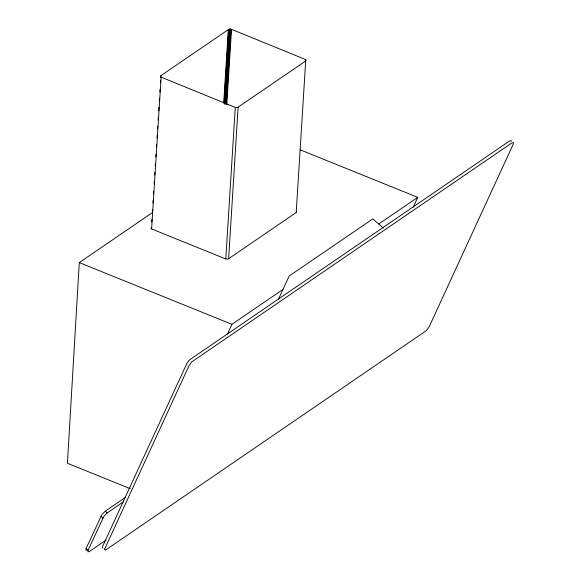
<?xml version="1.0" encoding="UTF-8"?>
<svg xmlns="http://www.w3.org/2000/svg" width="581" height="581" viewBox="0 0 581 581"><rect width="100%" height="100%" fill="white"/><g stroke="black" fill="none" stroke-linecap="round" stroke-linejoin="round"><path stroke-width="0.87" d="M151.953 212.929L79.285 262.59L67.418 463.26L130.217 488.657M151.735 222.007L151.902 219.298M152.36 212.072L152.527 209.363M152.919 203.038L153.094 200.329M153.486 194.003L153.66 191.294M154.11 184.068L154.285 181.359M154.677 175.034L154.851 172.325M155.243 165.999L155.417 163.29M155.81 156.964L155.977 154.255M156.434 147.029L156.601 144.32M157.001 137.995L157.168 135.286M157.567 128.96L157.734 126.251M158.134 119.926L158.301 117.217M158.7 110.898L158.925 107.282M159.317 100.956L159.492 98.247M159.884 91.921L160.058 89.213M160.45 82.887L160.625 80.178M160.792 77.469L160.908 75.661L228.304 29.638L229.844 29.057L231.514 29.333L305.468 59.48L306.165 60.184L305.693 60.998L238.123 107.144L236.75 107.587L235.29 107.405L161.133 77.179L160.429 76.474L160.908 75.661M296.557 211.455L296.194 212.537L228.624 258.698L227.251 259.141L225.791 258.966L151.619 228.943L161.133 77.179M223.721 102.801L228.304 29.638M224.07 103.433L228.711 29.362M224.542 104.137L229.241 29.166M225.145 104.028L229.844 29.057M225.762 104.021L230.461 29.05M226.336 104.115L231.035 29.144M226.815 104.304L231.514 29.333M225.791 258.966L235.29 107.405M228.624 258.698L238.123 107.144M305.352 61.288L305.468 59.48M296.194 212.537L305.693 60.998M511.244 141.444L511.135 140.544L509.472 141.038L189.515 359.893L186.777 363.648L102.641 546.358L102.307 547.672L102.852 548.094M125.467 497.372L105.284 511.164L101.995 514.49L86.068 548.508L85.901 550.156L86.845 550.069M123.709 501.635L107.267 512.87L103.984 516.197L88.051 550.214L87.884 551.863L89.539 551.369L106.011 540.119M227.425 334.184L231.928 324.321L282.867 289.505M413.229 207.228L417.724 197.358L300.312 149.876M278.328 299.585L289.185 276.019L372.806 218.892L383.409 228.028M151.394 227.432L150.922 228.239L151.619 228.943M378.768 223.983L417.724 197.358M79.285 262.59L231.928 324.321M105.284 511.164L107.267 512.87M100.876 516.349L102.859 518.056M86.068 548.508L88.051 550.214M104.645 549.074L105.139 550.054L106.417 549.473L426.381 330.618L429.119 326.871L513.248 144.161L513.415 142.505L511.759 143.006L191.795 361.861L189.057 365.609L104.645 549.074"/></g></svg>
